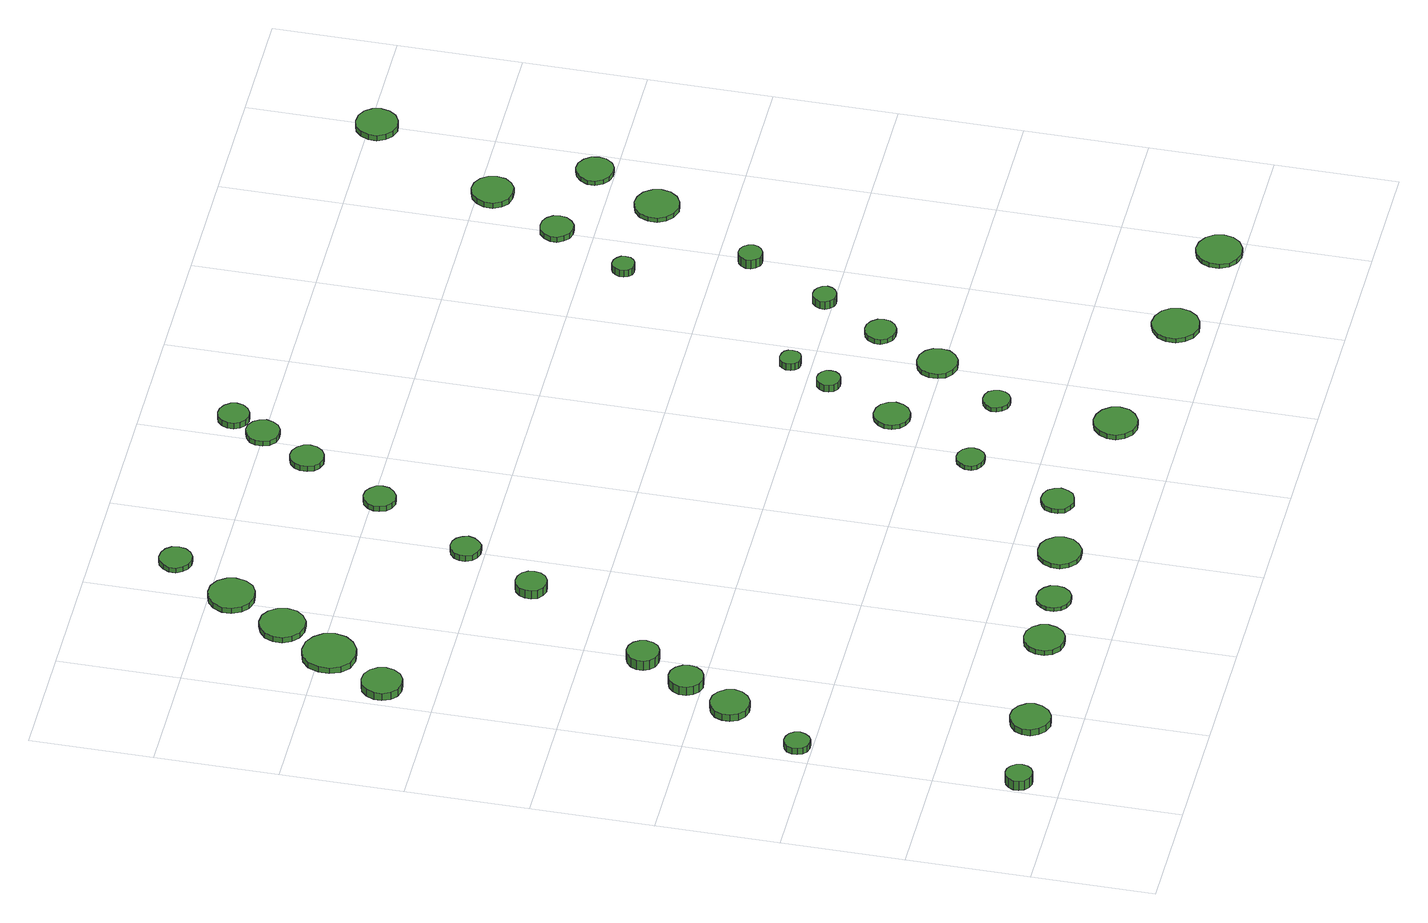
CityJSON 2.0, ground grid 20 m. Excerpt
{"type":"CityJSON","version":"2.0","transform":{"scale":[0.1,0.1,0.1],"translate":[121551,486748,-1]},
"CityObjects":{
"tree1":{"type":"SolitaryVegetationObject","attributes":{"function":"something"},"geometry":[{"type":"MultiSurface","lod":"1","boundaries":[[[0,1,2,3,4,5,6,7,8,9,10,11,12,13,14]],[[15,16,17,18,19,20,21,22,23,24,25,26,27,28,29]],[[0,29,28,1]],[[1,28,27,2]],[[2,27,26,3]],[[3,26,25,4]],[[4,25,24,5]],[[5,24,23,6]],[[6,23,22,7]],[[7,22,21,8]],[[8,21,20,9]],[[9,20,19,10]],[[10,19,18,11]],[[11,18,17,12]],[[12,17,16,13]],[[13,16,15,14]],[[14,15,29,0]]]}]},
"tree2":{"type":"SolitaryVegetationObject","attributes":{"function":"something"},"geometry":[{"type":"MultiSurface","lod":"1","boundaries":[[[30,31,32,33,34,35,36,37,38,39,40,41,42,43,44]],[[45,46,47,48,49,50,51,52,53,54,55,56,57,58,59]],[[30,59,58,31]],[[31,58,57,32]],[[32,57,56,33]],[[33,56,55,34]],[[34,55,54,35]],[[35,54,53,36]],[[36,53,52,37]],[[37,52,51,38]],[[38,51,50,39]],[[39,50,49,40]],[[40,49,48,41]],[[41,48,47,42]],[[42,47,46,43]],[[43,46,45,44]],[[44,45,59,30]]]}]},
"tree3":{"type":"SolitaryVegetationObject","attributes":{"function":"something"},"geometry":[{"type":"MultiSurface","lod":"1","boundaries":[[[60,61,62,63,64,65,66,67,68,69,70,71,72,73,74]],[[75,76,77,78,79,80,81,82,83,84,85,86,87,88,89]],[[60,89,88,61]],[[61,88,87,62]],[[62,87,86,63]],[[63,86,85,64]],[[64,85,84,65]],[[65,84,83,66]],[[66,83,82,67]],[[67,82,81,68]],[[68,81,80,69]],[[69,80,79,70]],[[70,79,78,71]],[[71,78,77,72]],[[72,77,76,73]],[[73,76,75,74]],[[74,75,89,60]]]}]},
"tree4":{"type":"SolitaryVegetationObject","attributes":{"function":"something"},"geometry":[{"type":"MultiSurface","lod":"1","boundaries":[[[90,91,92,93,94,95,96,97,98,99,100,101,102,103,104]],[[105,106,107,108,109,110,111,112,113,114,115,116,117,118,119]],[[90,119,118,91]],[[91,118,117,92]],[[92,117,116,93]],[[93,116,115,94]],[[94,115,114,95]],[[95,114,113,96]],[[96,113,112,97]],[[97,112,111,98]],[[98,111,110,99]],[[99,110,109,100]],[[100,109,108,101]],[[101,108,107,102]],[[102,107,106,103]],[[103,106,105,104]],[[104,105,119,90]]]}]},
"tree5":{"type":"SolitaryVegetationObject","attributes":{"function":"something"},"geometry":[{"type":"MultiSurface","lod":"1","boundaries":[[[120,121,122,123,124,125,126,127,128,129,130,131,132,133,134]],[[135,136,137,138,139,140,141,142,143,144,145,146,147,148,149]],[[120,149,148,121]],[[121,148,147,122]],[[122,147,146,123]],[[123,146,145,124]],[[124,145,144,125]],[[125,144,143,126]],[[126,143,142,127]],[[127,142,141,128]],[[128,141,140,129]],[[129,140,139,130]],[[130,139,138,131]],[[131,138,137,132]],[[132,137,136,133]],[[133,136,135,134]],[[134,135,149,120]]]}]},
"tree6":{"type":"SolitaryVegetationObject","attributes":{"function":"something"},"geometry":[{"type":"MultiSurface","lod":"1","boundaries":[[[150,151,152,153,154,155,156,157,158,159,160,161,162,163,164]],[[165,166,167,168,169,170,171,172,173,174,175,176,177,178,179]],[[150,179,178,151]],[[151,178,177,152]],[[152,177,176,153]],[[153,176,175,154]],[[154,175,174,155]],[[155,174,173,156]],[[156,173,172,157]],[[157,172,171,158]],[[158,171,170,159]],[[159,170,169,160]],[[160,169,168,161]],[[161,168,167,162]],[[162,167,166,163]],[[163,166,165,164]],[[164,165,179,150]]]}]},
"tree7":{"type":"SolitaryVegetationObject","attributes":{"function":"something"},"geometry":[{"type":"MultiSurface","lod":"1","boundaries":[[[180,181,182,183,184,185,186,187,188,189,190,191,192,193,194]],[[195,196,197,198,199,200,201,202,203,204,205,206,207,208,209]],[[180,209,208,181]],[[181,208,207,182]],[[182,207,206,183]],[[183,206,205,184]],[[184,205,204,185]],[[185,204,203,186]],[[186,203,202,187]],[[187,202,201,188]],[[188,201,200,189]],[[189,200,199,190]],[[190,199,198,191]],[[191,198,197,192]],[[192,197,196,193]],[[193,196,195,194]],[[194,195,209,180]]]}]},
"tree8":{"type":"SolitaryVegetationObject","attributes":{"function":"something"},"geometry":[{"type":"MultiSurface","lod":"1","boundaries":[[[210,211,212,213,214,215,216,217,218,219,220,221,222,223,224]],[[225,226,227,228,229,230,231,232,233,234,235,236,237,238,239]],[[210,239,238,211]],[[211,238,237,212]],[[212,237,236,213]],[[213,236,235,214]],[[214,235,234,215]],[[215,234,233,216]],[[216,233,232,217]],[[217,232,231,218]],[[218,231,230,219]],[[219,230,229,220]],[[220,229,228,221]],[[221,228,227,222]],[[222,227,226,223]],[[223,226,225,224]],[[224,225,239,210]]]}]},
"tree9":{"type":"SolitaryVegetationObject","attributes":{"function":"something"},"geometry":[{"type":"MultiSurface","lod":"1","boundaries":[[[240,241,242,243,244,245,246,247,248,249,250,251,252,253,254]],[[255,256,257,258,259,260,261,262,263,264,265,266,267,268,269]],[[240,269,268,241]],[[241,268,267,242]],[[242,267,266,243]],[[243,266,265,244]],[[244,265,264,245]],[[245,264,263,246]],[[246,263,262,247]],[[247,262,261,248]],[[248,261,260,249]],[[249,260,259,250]],[[250,259,258,251]],[[251,258,257,252]],[[252,257,256,253]],[[253,256,255,254]],[[254,255,269,240]]]}]},
"tree10":{"type":"SolitaryVegetationObject","attributes":{"function":"something"},"geometry":[{"type":"MultiSurface","lod":"1","boundaries":[[[270,271,272,273,274,275,276,277,278,279,280,281,282,283,284]],[[285,286,287,288,289,290,291,292,293,294,295,296,297,298,299]],[[270,299,298,271]],[[271,298,297,272]],[[272,297,296,273]],[[273,296,295,274]],[[274,295,294,275]],[[275,294,293,276]],[[276,293,292,277]],[[277,292,291,278]],[[278,291,290,279]],[[279,290,289,280]],[[280,289,288,281]],[[281,288,287,282]],[[282,287,286,283]],[[283,286,285,284]],[[284,285,299,270]]]}]},
"tree11":{"type":"SolitaryVegetationObject","attributes":{"function":"something"},"geometry":[{"type":"MultiSurface","lod":"1","boundaries":[[[300,301,302,303,304,305,306,307,308,309,310,311,312,313,314]],[[315,316,317,318,319,320,321,322,323,324,325,326,327,328,329]],[[300,329,328,301]],[[301,328,327,302]],[[302,327,326,303]],[[303,326,325,304]],[[304,325,324,305]],[[305,324,323,306]],[[306,323,322,307]],[[307,322,321,308]],[[308,321,320,309]],[[309,320,319,310]],[[310,319,318,311]],[[311,318,317,312]],[[312,317,316,313]],[[313,316,315,314]],[[314,315,329,300]]]}]},
"tree12":{"type":"SolitaryVegetationObject","attributes":{"function":"something"},"geometry":[{"type":"MultiSurface","lod":"1","boundaries":[[[330,331,332,333,334,335,336,337,338,339,340,341,342,343,344]],[[345,346,347,348,349,350,351,352,353,354,355,356,357,358,359]],[[330,359,358,331]],[[331,358,357,332]],[[332,357,356,333]],[[333,356,355,334]],[[334,355,354,335]],[[335,354,353,336]],[[336,353,352,337]],[[337,352,351,338]],[[338,351,350,339]],[[339,350,349,340]],[[340,349,348,341]],[[341,348,347,342]],[[342,347,346,343]],[[343,346,345,344]],[[344,345,359,330]]]}]},
"tree13":{"type":"SolitaryVegetationObject","attributes":{"function":"something"},"geometry":[{"type":"MultiSurface","lod":"1","boundaries":[[[360,361,362,363,364,365,366,367,368,369,370,371,372,373,374]],[[375,376,377,378,379,380,381,382,383,384,385,386,387,388,389]],[[360,389,388,361]],[[361,388,387,362]],[[362,387,386,363]],[[363,386,385,364]],[[364,385,384,365]],[[365,384,383,366]],[[366,383,382,367]],[[367,382,381,368]],[[368,381,380,369]],[[369,380,379,370]],[[370,379,378,371]],[[371,378,377,372]],[[372,377,376,373]],[[373,376,375,374]],[[374,375,389,360]]]}]},
"tree14":{"type":"SolitaryVegetationObject","attributes":{"function":"something"},"geometry":[{"type":"MultiSurface","lod":"1","boundaries":[[[390,391,392,393,394,395,396,397,398,399,400,401,402,403,404]],[[405,406,407,408,409,410,411,412,413,414,415,416,417,418,419]],[[390,419,418,391]],[[391,418,417,392]],[[392,417,416,393]],[[393,416,415,394]],[[394,415,414,395]],[[395,414,413,396]],[[396,413,412,397]],[[397,412,411,398]],[[398,411,410,399]],[[399,410,409,400]],[[400,409,408,401]],[[401,408,407,402]],[[402,407,406,403]],[[403,406,405,404]],[[404,405,419,390]]]}]},
"tree15":{"type":"SolitaryVegetationObject","attributes":{"function":"something"},"geometry":[{"type":"MultiSurface","lod":"1","boundaries":[[[420,421,422,423,424,425,426,427,428,429,430,431,432,433,434]],[[435,436,437,438,439,440,441,442,443,444,445,446,447,448,449]],[[420,449,448,421]],[[421,448,447,422]],[[422,447,446,423]],[[423,446,445,424]],[[424,445,444,425]],[[425,444,443,426]],[[426,443,442,427]],[[427,442,441,428]],[[428,441,440,429]],[[429,440,439,430]],[[430,439,438,431]],[[431,438,437,432]],[[432,437,436,433]],[[433,436,435,434]],[[434,435,449,420]]]}]},
"tree16":{"type":"SolitaryVegetationObject","attributes":{"function":"something"},"geometry":[{"type":"MultiSurface","lod":"1","boundaries":[[[450,451,452,453,454,455,456,457,458,459,460,461,462,463,464]],[[465,466,467,468,469,470,471,472,473,474,475,476,477,478,479]],[[450,479,478,451]],[[451,478,477,452]],[[452,477,476,453]],[[453,476,475,454]],[[454,475,474,455]],[[455,474,473,456]],[[456,473,472,457]],[[457,472,471,458]],[[458,471,470,459]],[[459,470,469,460]],[[460,469,468,461]],[[461,468,467,462]],[[462,467,466,463]],[[463,466,465,464]],[[464,465,479,450]]]}]},
"tree17":{"type":"SolitaryVegetationObject","attributes":{"function":"something"},"geometry":[{"type":"MultiSurface","lod":"1","boundaries":[[[480,481,482,483,484,485,486,487,488,489,490,491,492,493,494]],[[495,496,497,498,499,500,501,502,503,504,505,506,507,508,509]],[[480,509,508,481]],[[481,508,507,482]],[[482,507,506,483]],[[483,506,505,484]],[[484,505,504,485]],[[485,504,503,486]],[[486,503,502,487]],[[487,502,501,488]],[[488,501,500,489]],[[489,500,499,490]],[[490,499,498,491]],[[491,498,497,492]],[[492,497,496,493]],[[493,496,495,494]],[[494,495,509,480]]]}]},
"tree18":{"type":"SolitaryVegetationObject","attributes":{"function":"something"},"geometry":[{"type":"MultiSurface","lod":"1","boundaries":[[[510,511,512,513,514,515,516,517,518,519,520,521,522,523,524]],[[525,526,527,528,529,530,531,532,533,534,535,536,537,538,539]],[[510,539,538,511]],[[511,538,537,512]],[[512,537,536,513]],[[513,536,535,514]],[[514,535,534,515]],[[515,534,533,516]],[[516,533,532,517]],[[517,532,531,518]],[[518,531,530,519]],[[519,530,529,520]],[[520,529,528,521]],[[521,528,527,522]],[[522,527,526,523]],[[523,526,525,524]],[[524,525,539,510]]]}]},
"tree19":{"type":"SolitaryVegetationObject","attributes":{"function":"something"},"geometry":[{"type":"MultiSurface","lod":"1","boundaries":[[[540,541,542,543,544,545,546,547,548,549,550,551,552,553,554]],[[555,556,557,558,559,560,561,562,563,564,565,566,567,568,569]],[[540,569,568,541]],[[541,568,567,542]],[[542,567,566,543]],[[543,566,565,544]],[[544,565,564,545]],[[545,564,563,546]],[[546,563,562,547]],[[547,562,561,548]],[[548,561,560,549]],[[549,560,559,550]],[[550,559,558,551]],[[551,558,557,552]],[[552,557,556,553]],[[553,556,555,554]],[[554,555,569,540]]]}]},
"tree20":{"type":"SolitaryVegetationObject","attributes":{"function":"something"},"geometry":[{"type":"MultiSurface","lod":"1","boundaries":[[[570,571,572,573,574,575,576,577,578,579,580,581,582,583,584]],[[585,586,587,588,589,590,591,592,593,594,595,596,597,598,599]],[[570,599,598,571]],[[571,598,597,572]],[[572,597,596,573]],[[573,596,595,574]],[[574,595,594,575]],[[575,594,593,576]],[[576,593,592,577]],[[577,592,591,578]],[[578,591,590,579]],[[579,590,589,580]],[[580,589,588,581]],[[581,588,587,582]],[[582,587,586,583]],[[583,586,585,584]],[[584,585,599,570]]]}]},
"tree21":{"type":"SolitaryVegetationObject","attributes":{"function":"something"},"geometry":[{"type":"MultiSurface","lod":"1","boundaries":[[[600,601,602,603,604,605,606,607,608,609,610,611,612,613,614]],[[615,616,617,618,619,620,621,622,623,624,625,626,627,628,629]],[[600,629,628,601]],[[601,628,627,602]],[[602,627,626,603]],[[603,626,625,604]],[[604,625,624,605]],[[605,624,623,606]],[[606,623,622,607]],[[607,622,621,608]],[[608,621,620,609]],[[609,620,619,610]],[[610,619,618,611]],[[611,618,617,612]],[[612,617,616,613]],[[613,616,615,614]],[[614,615,629,600]]]}]},
"tree22":{"type":"SolitaryVegetationObject","attributes":{"function":"something"},"geometry":[{"type":"MultiSurface","lod":"1","boundaries":[[[630,631,632,633,634,635,636,637,638,639,640,641,642,643,644]],[[645,646,647,648,649,650,651,652,653,654,655,656,657,658,659]],[[630,659,658,631]],[[631,658,657,632]],[[632,657,656,633]],[[633,656,655,634]],[[634,655,654,635]],[[635,654,653,636]],[[636,653,652,637]],[[637,652,651,638]],[[638,651,650,639]],[[639,650,649,640]],[[640,649,648,641]],[[641,648,647,642]],[[642,647,646,643]],[[643,646,645,644]],[[644,645,659,630]]]}]},
"tree23":{"type":"SolitaryVegetationObject","attributes":{"function":"something"},"geometry":[{"type":"MultiSurface","lod":"1","boundaries":[[[660,661,662,663,664,665,666,667,668,669,670,671,672,673,674]],[[675,676,677,678,679,680,681,682,683,684,685,686,687,688,689]],[[660,689,688,661]],[[661,688,687,662]],[[662,687,686,663]],[[663,686,685,664]],[[664,685,684,665]],[[665,684,683,666]],[[666,683,682,667]],[[667,682,681,668]],[[668,681,680,669]],[[669,680,679,670]],[[670,679,678,671]],[[671,678,677,672]],[[672,677,676,673]],[[673,676,675,674]],[[674,675,689,660]]]}]},
"tree24":{"type":"SolitaryVegetationObject","attributes":{"function":"something"},"geometry":[{"type":"MultiSurface","lod":"1","boundaries":[[[690,691,692,693,694,695,696,697,698,699,700,701,702,703,704]],[[705,706,707,708,709,710,711,712,713,714,715,716,717,718,719]],[[690,719,718,691]],[[691,718,717,692]],[[692,717,716,693]],[[693,716,715,694]],[[694,715,714,695]],[[695,714,713,696]],[[696,713,712,697]],[[697,712,711,698]],[[698,711,710,699]],[[699,710,709,700]],[[700,709,708,701]],[[701,708,707,702]],[[702,707,706,703]],[[703,706,705,704]],[[704,705,719,690]]]}]},
"tree25":{"type":"SolitaryVegetationObject","attributes":{"function":"something"},"geometry":[{"type":"MultiSurface","lod":"1","boundaries":[[[720,721,722,723,724,725,726,727,728,729,730,731,732,733,734]],[[735,736,737,738,739,740,741,742,743,744,745,746,747,748,749]],[[720,749,748,721]],[[721,748,747,722]],[[722,747,746,723]],[[723,746,745,724]],[[724,745,744,725]],[[725,744,743,726]],[[726,743,742,727]],[[727,742,741,728]],[[728,741,740,729]],[[729,740,739,730]],[[730,739,738,731]],[[731,738,737,732]],[[732,737,736,733]],[[733,736,735,734]],[[734,735,749,720]]]}]},
"tree26":{"type":"SolitaryVegetationObject","attributes":{"function":"something"},"geometry":[{"type":"MultiSurface","lod":"1","boundaries":[[[750,751,752,753,754,755,756,757,758,759,760,761,762,763,764]],[[765,766,767,768,769,770,771,772,773,774,775,776,777,778,779]],[[750,779,778,751]],[[751,778,777,752]],[[752,777,776,753]],[[753,776,775,754]],[[754,775,774,755]],[[755,774,773,756]],[[756,773,772,757]],[[757,772,771,758]],[[758,771,770,759]],[[759,770,769,760]],[[760,769,768,761]],[[761,768,767,762]],[[762,767,766,763]],[[763,766,765,764]],[[764,765,779,750]]]}]},
"tree27":{"type":"SolitaryVegetationObject","attributes":{"function":"something"},"geometry":[{"type":"MultiSurface","lod":"1","boundaries":[[[780,781,782,783,784,785,786,787,788,789,790,791,792,793,794]],[[795,796,797,798,799,800,801,802,803,804,805,806,807,808,809]],[[780,809,808,781]],[[781,808,807,782]],[[782,807,806,783]],[[783,806,805,784]],[[784,805,804,785]],[[785,804,803,786]],[[786,803,802,787]],[[787,802,801,788]],[[788,801,800,789]],[[789,800,799,790]],[[790,799,798,791]],[[791,798,797,792]],[[792,797,796,793]],[[793,796,795,794]],[[794,795,809,780]]]}]},
"tree28":{"type":"SolitaryVegetationObject","attributes":{"function":"something"},"geometry":[{"type":"MultiSurface","lod":"1","boundaries":[[[810,811,812,813,814,815,816,817,818,819,820,821,822,823,824]],[[825,826,827,828,829,830,831,832,833,834,835,836,837,838,839]],[[810,839,838,811]],[[811,838,837,812]],[[812,837,836,813]],[[813,836,835,814]],[[814,835,834,815]],[[815,834,833,816]],[[816,833,832,817]],[[817,832,831,818]],[[818,831,830,819]],[[819,830,829,820]],[[820,829,828,821]],[[821,828,827,822]],[[822,827,826,823]],[[823,826,825,824]],[[824,825,839,810]]]}]},
"tree29":{"type":"SolitaryVegetationObject","attributes":{"function":"something"},"geometry":[{"type":"MultiSurface","lod":"1","boundaries":[[[840,841,842,843,844,845,846,847,848,849,850,851,852,853,854]],[[855,856,857,858,859,860,861,862,863,864,865,866,867,868,869]],[[840,869,868,841]],[[841,868,867,842]],[[842,867,866,843]],[[843,866,865,844]],[[844,865,864,845]],[[845,864,863,846]],[[846,863,862,847]],[[847,862,861,848]],[[848,861,860,849]],[[849,860,859,850]],[[850,859,858,851]],[[851,858,857,852]],[[852,857,856,853]],[[853,856,855,854]],[[854,855,869,840]]]}]},
"tree30":{"type":"SolitaryVegetationObject","attributes":{"function":"something"},"geometry":[{"type":"MultiSurface","lod":"1","boundaries":[[[870,871,872,873,874,875,876,877,878,879,880,881,882,883,884]],[[885,886,887,888,889,890,891,892,893,894,895,896,897,898,899]],[[870,899,898,871]],[[871,898,897,872]],[[872,897,896,873]],[[873,896,895,874]],[[874,895,894,875]],[[875,894,893,876]],[[876,893,892,877]],[[877,892,891,878]],[[878,891,890,879]],[[879,890,889,880]],[[880,889,888,881]],[[881,888,887,882]],[[882,887,886,883]],[[883,886,885,884]],[[884,885,899,870]]]}]},
"tree31":{"type":"SolitaryVegetationObject","attributes":{"function":"something"},"geometry":[{"type":"MultiSurface","lod":"1","boundaries":[[[900,901,902,903,904,905,906,907,908,909,910,911,912,913,914]],[[915,916,917,918,919,920,921,922,923,924,925,926,927,928,929]],[[900,929,928,901]],[[901,928,927,902]],[[902,927,926,903]],[[903,926,925,904]],[[904,925,924,905]],[[905,924,923,906]],[[906,923,922,907]],[[907,922,921,908]],[[908,921,920,909]],[[909,920,919,910]],[[910,919,918,911]],[[911,918,917,912]],[[912,917,916,913]],[[913,916,915,914]],[[914,915,929,900]]]}]},
"tree32":{"type":"SolitaryVegetationObject","attributes":{"function":"something"},"geometry":[{"type":"MultiSurface","lod":"1","boundaries":[[[930,931,932,933,934,935,936,937,938,939,940,941,942,943,944]],[[945,946,947,948,949,950,951,952,953,954,955,956,957,958,959]],[[930,959,958,931]],[[931,958,957,932]],[[932,957,956,933]],[[933,956,955,934]],[[934,955,954,935]],[[935,954,953,936]],[[936,953,952,937]],[[937,952,951,938]],[[938,951,950,939]],[[939,950,949,940]],[[940,949,948,941]],[[941,948,947,942]],[[942,947,946,943]],[[943,946,945,944]],[[944,945,959,930]]]}]},
"tree33":{"type":"SolitaryVegetationObject","attributes":{"function":"something"},"geometry":[{"type":"MultiSurface","lod":"1","boundaries":[[[960,961,962,963,964,965,966,967,968,969,970,971,972,973,974]],[[975,976,977,978,979,980,981,982,983,984,985,986,987,988,989]],[[960,989,988,961]],[[961,988,987,962]],[[962,987,986,963]],[[963,986,985,964]],[[964,985,984,965]],[[965,984,983,966]],[[966,983,982,967]],[[967,982,981,968]],[[968,981,980,969]],[[969,980,979,970]],[[970,979,978,971]],[[971,978,977,972]],[[972,977,976,973]],[[973,976,975,974]],[[974,975,989,960]]]}]},
"tree34":{"type":"SolitaryVegetationObject","attributes":{"function":"something"},"geometry":[{"type":"MultiSurface","lod":"1","boundaries":[[[990,991,992,993,994,995,996,997,998,999,1000,1001,1002,1003,1004]],[[1005,1006,1007,1008,1009,1010,1011,1012,1013,1014,1015,1016,1017,1018,1019]],[[990,1019,1018,991]],[[991,1018,1017,992]],[[992,1017,1016,993]],[[993,1016,1015,994]],[[994,1015,1014,995]],[[995,1014,1013,996]],[[996,1013,1012,997]],[[997,1012,1011,998]],[[998,1011,1010,999]],[[999,1010,1009,1000]],[[1000,1009,1008,1001]],[[1001,1008,1007,1002]],[[1002,1007,1006,1003]],[[1003,1006,1005,1004]],[[1004,1005,1019,990]]]}]},
"tree35":{"type":"SolitaryVegetationObject","attributes":{"function":"something"},"geometry":[{"type":"MultiSurface","lod":"1","boundaries":[[[1020,1021,1022,1023,1024,1025,1026,1027,1028,1029,1030,1031,1032,1033,1034]],[[1035,1036,1037,1038,1039,1040,1041,1042,1043,1044,1045,1046,1047,1048,1049]],[[1020,1049,1048,1021]],[[1021,1048,1047,1022]],[[1022,1047,1046,1023]],[[1023,1046,1045,1024]],[[1024,1045,1044,1025]],[[1025,1044,1043,1026]],[[1026,1043,1042,1027]],[[1027,1042,1041,1028]],[[1028,1041,1040,1029]],[[1029,1040,1039,1030]],[[1030,1039,1038,1031]],[[1031,1038,1037,1032]],[[1032,1037,1036,1033]],[[1033,1036,1035,1034]],[[1034,1035,1049,1020]]]}]},
"tree36":{"type":"SolitaryVegetationObject","attributes":{"function":"something"},"geometry":[{"type":"MultiSurface","lod":"1","boundaries":[[[1050,1051,1052,1053,1054,1055,1056,1057,1058,1059,1060,1061,1062,1063,1064]],[[1065,1066,1067,1068,1069,1070,1071,1072,1073,1074,1075,1076,1077,1078,1079]],[[1050,1079,1078,1051]],[[1051,1078,1077,1052]],[[1052,1077,1076,1053]],[[1053,1076,1075,1054]],[[1054,1075,1074,1055]],[[1055,1074,1073,1056]],[[1056,1073,1072,1057]],[[1057,1072,1071,1058]],[[1058,1071,1070,1059]],[[1059,1070,1069,1060]],[[1060,1069,1068,1061]],[[1061,1068,1067,1062]],[[1062,1067,1066,1063]],[[1063,1066,1065,1064]],[[1064,1065,1079,1050]]]}]},
"tree37":{"type":"SolitaryVegetationObject","attributes":{"function":"something"},"geometry":[{"type":"MultiSurface","lod":"1","boundaries":[[[1080,1081,1082,1083,1084,1085,1086,1087,1088,1089,1090,1091,1092,1093,1094]],[[1095,1096,1097,1098,1099,1100,1101,1102,1103,1104,1105,1106,1107,1108,1109]],[[1080,1109,1108,1081]],[[1081,1108,1107,1082]],[[1082,1107,1106,1083]],[[1083,1106,1105,1084]],[[1084,1105,1104,1085]],[[1085,1104,1103,1086]],[[1086,1103,1102,1087]],[[1087,1102,1101,1088]],[[1088,1101,1100,1089]],[[1089,1100,1099,1090]],[[1090,1099,1098,1091]],[[1091,1098,1097,1092]],[[1092,1097,1096,1093]],[[1093,1096,1095,1094]],[[1094,1095,1109,1080]]]}]},
"tree38":{"type":"SolitaryVegetationObject","attributes":{"function":"something"},"geometry":[{"type":"MultiSurface","lod":"1","boundaries":[[[1110,1111,1112,1113,1114,1115,1116,1117,1118,1119,1120,1121,1122,1123,1124]],[[1125,1126,1127,1128,1129,1130,1131,1132,1133,1134,1135,1136,1137,1138,1139]],[[1110,1139,1138,1111]],[[1111,1138,1137,1112]],[[1112,1137,1136,1113]],[[1113,1136,1135,1114]],[[1114,1135,1134,1115]],[[1115,1134,1133,1116]],[[1116,1133,1132,1117]],[[1117,1132,1131,1118]],[[1118,1131,1130,1119]],[[1119,1130,1129,1120]],[[1120,1129,1128,1121]],[[1121,1128,1127,1122]],[[1122,1127,1126,1123]],[[1123,1126,1125,1124]],[[1124,1125,1139,1110]]]}]},
"tree39":{"type":"SolitaryVegetationObject","attributes":{"function":"something"}},
"tree40":{"type":"SolitaryVegetationObject","attributes":{"function":"something"},"geometry":[{"type":"MultiSurface","lod":"1","boundaries":[[[1140,1141,1142,1143,1144,1145,1146,1147,1148,1149,1150,1151,1152,1153,1154]],[[1155,1156,1157,1158,1159,1160,1161,1162,1163,1164,1165,1166,1167,1168,1169]],[[1140,1169,1168,1141]],[[1141,1168,1167,1142]],[[1142,1167,1166,1143]],[[1143,1166,1165,1144]],[[1144,1165,1164,1145]],[[1145,1164,1163,1146]],[[1146,1163,1162,1147]],[[1147,1162,1161,1148]],[[1148,1161,1160,1149]],[[1149,1160,1159,1150]],[[1150,1159,1158,1151]],[[1151,1158,1157,1152]],[[1152,1157,1156,1153]],[[1153,1156,1155,1154]],[[1154,1155,1169,1140]]]}]}
},
"vertices":[
[48,67,25],[46,76,25],[41,83,25],[33,88,25],[24,89,25],[16,86,25],[9,80,25],[5,72,25],[5,63,25],[9,55,25],[16,49,25],[24,46,25],[33,47,25],[41,51,25],[46,58,25],[46,58,7],[41,51,7],[33,47,7],[24,46,7],[16,49,7],[9,55,7],[5,63,7],[5,72,7],[9,80,7],[16,86,7],[24,89,7],[33,88,7],[41,83,7],[46,76,7],[48,67,7],
[60,424,19],[58,433,19],[53,440,19],[46,444,19],[37,445,19],[29,443,19],[22,437,19],[19,429,19],[19,420,19],[22,412,19],[29,406,19],[37,404,19],[46,404,19],[53,409,19],[58,416,19],[58,416,7],[53,409,7],[46,404,7],[37,404,7],[29,406,7],[22,412,7],[19,420,7],[19,429,7],[22,437,7],[29,443,7],[37,445,7],[46,444,7],[53,440,7],[58,433,7],[60,424,7],
[206,81,19],[203,94,19],[195,105,19],[183,112,19],[170,113,19],[157,109,19],[147,100,19],[141,88,19],[141,74,19],[147,62,19],[157,53,19],[170,48,19],[183,50,19],[195,57,19],[203,68,19],[203,68,7],[195,57,7],[183,50,7],[170,48,7],[157,53,7],[147,62,7],[141,74,7],[141,88,7],[147,100,7],[157,109,7],[170,113,7],[183,112,7],[195,105,7],[203,94,7],[206,81,7],
[140,546,20],[137,559,20],[129,570,20],[118,577,20],[105,578,20],[92,574,20],[82,565,20],[77,553,20],[77,540,20],[82,528,20],[92,519,20],[105,515,20],[118,516,20],[129,523,20],[137,533,20],[137,533,7],[129,523,7],[118,516,7],[105,515,7],[92,519,7],[82,528,7],[77,540,7],[77,553,7],[82,565,7],[92,574,7],[105,578,7],[118,577,7],[129,570,7],[137,559,7],[140,546,7],
[180,626,23],[178,637,23],[171,647,23],[161,653,23],[149,654,23],[138,650,23],[130,643,23],[125,632,23],[125,620,23],[130,610,23],[138,602,23],[149,598,23],[161,600,23],[171,605,23],[178,615,23],[178,615,7],[171,605,7],[161,600,7],[149,598,7],[138,602,7],[130,610,7],[125,620,7],[125,632,7],[130,643,7],[138,650,7],[149,654,7],[161,653,7],[171,647,7],[178,637,7],[180,626,7],
[77,1089,21],[74,1102,21],[66,1113,21],[54,1120,21],[41,1121,21],[28,1117,21],[18,1108,21],[12,1095,21],[12,1082,21],[18,1069,21],[28,1060,21],[41,1056,21],[54,1057,21],[66,1064,21],[74,1075,21],[74,1075,7],[66,1064,7],[54,1057,7],[41,1056,7],[28,1060,7],[18,1069,7],[12,1082,7],[12,1095,7],[18,1108,7],[28,1117,7],[41,1121,7],[54,1120,7],[66,1113,7],[74,1102,7],[77,1089,7],
[405,102,16],[402,115,16],[394,126,16],[382,133,16],[369,134,16],[356,130,16],[345,121,16],[340,109,16],[340,95,16],[345,82,16],[356,73,16],[369,69,16],[382,70,16],[394,77,16],[402,88,16],[402,88,7],[394,77,7],[382,70,7],[369,69,7],[356,73,7],[345,82,7],[340,95,7],[340,109,7],[345,121,7],[356,130,7],[369,134,7],[382,133,7],[394,126,7],[402,115,7],[405,102,7],
[223,705,25],[221,715,25],[215,724,25],[205,730,25],[194,731,25],[184,727,25],[176,720,25],[171,710,25],[171,699,25],[176,689,25],[184,682,25],[194,679,25],[205,680,25],[215,685,25],[221,694,25],[221,694,7],[215,685,7],[205,680,7],[194,679,7],[184,682,7],[176,689,7],[171,699,7],[171,710,7],[176,720,7],[184,727,7],[194,731,7],[205,730,7],[215,724,7],[221,715,7],[223,705,7],
[146,1185,18],[142,1203,18],[131,1217,18],[116,1226,18],[98,1228,18],[80,1223,18],[67,1211,18],[60,1194,18],[60,1176,18],[67,1159,18],[80,1147,18],[98,1142,18],[116,1144,18],[131,1153,18],[142,1167,18],[142,1167,7],[131,1153,7],[116,1144,7],[98,1142,7],[80,1147,7],[67,1159,7],[60,1176,7],[60,1194,7],[67,1211,7],[80,1223,7],[98,1228,7],[116,1226,7],[131,1217,7],[142,1203,7],[146,1185,7],
[504,109,14],[502,120,14],[495,129,14],[485,135,14],[473,136,14],[462,133,14],[454,125,14],[449,115,14],[449,103,14],[454,92,14],[462,85,14],[473,81,14],[485,82,14],[495,88,14],[502,98,14],[502,98,7],[495,88,7],[485,82,7],[473,81,7],[462,85,7],[454,92,7],[449,103,7],[449,115,7],[454,125,7],[462,133,7],[473,136,7],[485,135,7],[495,129,7],[502,120,7],[504,109,7],
[192,1271,17],[189,1286,17],[180,1299,17],[167,1307,17],[151,1308,17],[137,1303,17],[125,1293,17],[119,1279,17],[119,1264,17],[125,1250,17],[137,1240,17],[151,1235,17],[167,1236,17],[180,1244,17],[189,1256,17],[189,1256,7],[180,1244,7],[167,1236,7],[151,1235,7],[137,1240,7],[125,1250,7],[119,1264,7],[119,1279,7],[125,1293,7],[137,1303,7],[151,1308,7],[167,1307,7],[180,1299,7],[189,1286,7],[192,1271,7],
[356,912,23],[354,922,23],[348,931,23],[339,936,23],[329,937,23],[319,934,23],[311,927,23],[307,917,23],[307,907,23],[311,897,23],[319,890,23],[329,887,23],[339,888,23],[348,893,23],[354,902,23],[354,902,7],[348,893,7],[339,888,7],[329,887,7],[319,890,7],[311,897,7],[307,907,7],[307,917,7],[311,927,7],[319,934,7],[329,937,7],[339,936,7],[348,931,7],[354,922,7],[356,912,7],
[248,1365,17],[245,1380,17],[236,1393,17],[222,1401,17],[206,1402,17],[191,1397,17],[180,1387,17],[173,1372,17],[173,1357,17],[180,1342,17],[191,1332,17],[206,1327,17],[222,1329,17],[236,1336,17],[245,1349,17],[245,1349,7],[236,1336,7],[222,1329,7],[206,1327,7],[191,1332,7],[180,1342,7],[173,1357,7],[173,1372,7],[180,1387,7],[191,1397,7],[206,1402,7],[222,1401,7],[236,1393,7],[245,1380,7],[248,1365,7],
[623,124,15],[620,138,15],[611,150,15],[599,157,15],[584,158,15],[571,154,15],[560,144,15],[554,131,15],[554,116,15],[560,103,15],[571,93,15],[584,89,15],[599,90,15],[611,98,15],[620,109,15],[620,109,7],[611,98,7],[599,90,7],[584,89,7],[571,93,7],[560,103,7],[554,116,7],[554,131,7],[560,144,7],[571,154,7],[584,158,7],[599,157,7],[611,150,7],[620,138,7],[623,124,7],
[425,1032,18],[422,1042,18],[416,1050,18],[408,1055,18],[398,1056,18],[388,1053,18],[380,1046,18],[376,1037,18],[376,1027,18],[380,1017,18],[388,1011,18],[398,1007,18],[408,1008,18],[416,1014,18],[422,1022,18],[422,1022,7],[416,1014,7],[408,1008,7],[398,1007,7],[388,1011,7],[380,1017,7],[376,1027,7],[376,1037,7],[380,1046,7],[388,1053,7],[398,1056,7],[408,1055,7],[416,1050,7],[422,1042,7],[425,1032,7],
[306,1469,16],[304,1480,16],[297,1489,16],[287,1494,16],[276,1495,16],[266,1492,16],[258,1484,16],[253,1474,16],[253,1463,16],[258,1453,16],[266,1446,16],[276,1442,16],[287,1443,16],[297,1449,16],[304,1458,16],[304,1458,7],[297,1449,7],[287,1443,7],[276,1442,7],[266,1446,7],[258,1453,7],[253,1463,7],[253,1474,7],[258,1484,7],[266,1492,7],[276,1495,7],[287,1494,7],[297,1489,7],[304,1480,7],[306,1469,7],
[740,154,15],[737,165,15],[731,174,15],[721,179,15],[710,180,15],[700,177,15],[691,170,15],[687,159,15],[687,148,15],[691,138,15],[700,131,15],[710,127,15],[721,129,15],[731,134,15],[737,143,15],[737,143,7],[731,134,7],[721,129,7],[710,127,7],[700,131,7],[691,138,7],[687,148,7],[687,159,7],[691,170,7],[700,177,7],[710,180,7],[721,179,7],[731,174,7],[737,165,7],[740,154,7],
[519,1189,17],[517,1200,17],[510,1208,17],[501,1214,17],[490,1215,17],[480,1212,17],[472,1204,17],[468,1194,17],[468,1184,17],[472,1174,17],[480,1167,17],[490,1163,17],[501,1164,17],[510,1170,17],[517,1179,17],[517,1179,7],[510,1170,7],[501,1164,7],[490,1163,7],[480,1167,7],[472,1174,7],[468,1184,7],[468,1194,7],[472,1204,7],[480,1212,7],[490,1215,7],[501,1214,7],[510,1208,7],[517,1200,7],[519,1189,7],
[808,308,15],[806,317,15],[801,325,15],[792,330,15],[783,331,15],[774,328,15],[767,321,15],[763,313,15],[763,303,15],[767,295,15],[774,289,15],[783,286,15],[792,287,15],[801,291,15],[806,299,15],[806,299,7],[801,291,7],[792,287,7],[783,286,7],[774,289,7],[767,295,7],[763,303,7],[763,313,7],[767,321,7],[774,328,7],[783,331,7],[792,330,7],[801,325,7],[806,317,7],[808,308,7],
[954,106,16],[951,120,16],[942,132,16],[929,139,16],[915,141,16],[901,136,16],[890,126,16],[884,113,16],[884,98,16],[890,85,16],[901,75,16],[915,71,16],[929,72,16],[942,80,16],[951,91,16],[951,91,7],[942,80,7],[929,72,7],[915,71,7],[901,75,7],[890,85,7],[884,98,7],[884,113,7],[890,126,7],[901,136,7],[915,141,7],[929,139,7],[942,132,7],[951,120,7],[954,106,7],
[594,1321,17],[592,1332,17],[585,1341,17],[575,1347,17],[564,1348,17],[553,1344,17],[545,1337,17],[541,1327,17],[541,1315,17],[545,1305,17],[553,1298,17],[564,1294,17],[575,1295,17],[585,1301,17],[592,1310,17],[592,1310,7],[585,1301,7],[575,1295,7],[564,1294,7],[553,1298,7],[545,1305,7],[541,1315,7],[541,1327,7],[545,1337,7],[553,1344,7],[564,1348,7],[575,1347,7],[585,1341,7],[592,1332,7],[594,1321,7],
[893,451,15],[890,463,15],[883,473,15],[872,479,15],[860,480,15],[849,476,15],[840,468,15],[835,457,15],[835,445,15],[840,434,15],[849,426,15],[860,422,15],[872,423,15],[883,429,15],[890,439,15],[890,439,7],[883,429,7],[872,423,7],[860,422,7],[849,426,7],[840,434,7],[835,445,7],[835,457,7],[840,468,7],[849,476,7],[860,480,7],[872,479,7],[883,473,7],[890,463,7],[893,451,7],
[956,299,15],[954,308,15],[949,316,15],[941,320,15],[932,321,15],[923,318,15],[916,312,15],[912,304,15],[912,295,15],[916,286,15],[923,280,15],[932,277,15],[941,278,15],[949,283,15],[954,290,15],[954,290,7],[949,283,7],[941,278,7],[932,277,7],[923,280,7],[916,286,7],[912,295,7],[912,304,7],[916,312,7],[923,318,7],[932,321,7],[941,320,7],[949,316,7],[954,308,7],[956,299,7],
[642,1402,16],[639,1413,16],[633,1422,16],[623,1428,16],[612,1429,16],[601,1425,16],[592,1418,16],[588,1408,16],[588,1396,16],[592,1386,16],[601,1378,16],[612,1375,16],[623,1376,16],[633,1382,16],[639,1391,16],[639,1391,7],[633,1382,7],[623,1376,7],[612,1375,7],[601,1378,7],[592,1386,7],[588,1396,7],[588,1408,7],[592,1418,7],[601,1425,7],[612,1429,7],[623,1428,7],[633,1422,7],[639,1413,7],[642,1402,7],
[671,1455,17],[669,1465,17],[662,1474,17],[653,1479,17],[643,1480,17],[633,1477,17],[625,1470,17],[621,1460,17],[621,1450,17],[625,1440,17],[633,1433,17],[643,1430,17],[653,1431,17],[662,1436,17],[669,1445,17],[669,1445,6],[662,1436,6],[653,1431,6],[643,1430,6],[633,1433,6],[625,1440,6],[621,1450,6],[621,1460,6],[625,1470,6],[633,1477,6],[643,1480,6],[653,1479,6],[662,1474,6],[669,1465,6],[671,1455,6],
[942,565,20],[941,573,20],[936,579,20],[929,583,20],[922,584,20],[914,582,20],[908,576,20],[905,569,20],[905,561,20],[908,554,20],[914,549,20],[922,546,20],[929,547,20],[936,551,20],[941,558,20],[941,558,7],[936,551,7],[929,547,7],[922,546,7],[914,549,7],[908,554,7],[905,561,7],[905,569,7],[908,576,7],[914,582,7],[922,584,7],[929,583,7],[936,579,7],[941,573,7],[942,565,7],
[1036,409,16],[1034,422,16],[1026,433,16],[1014,440,16],[1001,441,16],[988,437,16],[978,428,16],[973,416,16],[973,402,16],[978,390,16],[988,381,16],[1001,377,16],[1014,378,16],[1026,385,16],[1034,396,16],[1034,396,7],[1026,385,7],[1014,378,7],[1001,377,7],[988,381,7],[978,390,7],[973,402,7],[973,416,7],[978,428,7],[988,437,7],[1001,441,7],[1014,440,7],[1026,433,7],[1034,422,7],[1036,409,7],
[977,634,21],[976,641,21],[972,647,21],[965,650,21],[958,651,21],[951,649,21],[946,644,21],[943,638,21],[943,630,21],[946,624,21],[951,619,21],[958,617,21],[965,618,21],[972,621,21],[976,627,21],[976,627,8],[972,621,8],[965,618,8],[958,617,8],[951,619,8],[946,624,8],[943,630,8],[943,638,8],[946,644,8],[951,649,8],[958,651,8],[965,650,8],[972,647,8],[976,641,8],[977,634,8],
[1212,65,16],[1209,81,16],[1200,93,16],[1186,101,16],[1170,103,16],[1155,98,16],[1143,87,16],[1137,73,16],[1137,57,16],[1143,43,16],[1155,32,16],[1170,27,16],[1186,29,16],[1200,37,16],[1209,50,16],[1209,50,8],[1200,37,8],[1186,29,8],[1170,27,8],[1155,32,8],[1143,43,8],[1137,57,8],[1137,73,8],[1143,87,8],[1155,98,8],[1170,103,8],[1186,101,8],[1200,93,8],[1209,81,8],[1212,65,8],
[1087,512,17],[1085,522,17],[1078,531,17],[1069,536,17],[1059,537,17],[1049,534,17],[1041,527,17],[1036,517,17],[1036,507,17],[1041,497,17],[1049,490,17],[1059,487,17],[1069,488,17],[1078,493,17],[1085,502,17],[1085,502,8],[1078,493,8],[1069,488,8],[1059,487,8],[1049,490,8],[1041,497,8],[1036,507,8],[1036,517,8],[1041,527,8],[1049,534,8],[1059,537,8],[1069,536,8],[1078,531,8],[1085,522,8],[1087,512,8],
[1141,614,23],[1139,622,23],[1134,628,23],[1127,632,23],[1119,633,23],[1112,631,23],[1106,625,23],[1102,618,23],[1102,610,23],[1106,603,23],[1112,597,23],[1119,595,23],[1127,596,23],[1134,600,23],[1139,606,23],[1139,606,8],[1134,600,8],[1127,596,8],[1119,595,8],[1112,597,8],[1106,603,8],[1102,610,8],[1102,618,8],[1106,625,8],[1112,631,8],[1119,633,8],[1127,632,8],[1134,628,8],[1139,622,8],[1141,614,8],
[1403,37,17],[1400,52,17],[1391,64,17],[1377,72,17],[1362,74,17],[1348,69,17],[1336,59,17],[1330,45,17],[1330,29,17],[1336,15,17],[1348,5,17],[1362,0,17],[1377,2,17],[1391,10,17],[1400,22,17],[1400,22,9],[1391,10,9],[1377,2,9],[1362,0,9],[1348,5,9],[1336,15,9],[1330,29,9],[1330,45,9],[1336,59,9],[1348,69,9],[1362,74,9],[1377,72,9],[1391,64,9],[1400,52,9],[1403,37,9],
[1150,938,20],[1149,945,20],[1144,951,20],[1138,955,20],[1130,956,20],[1123,953,20],[1118,948,20],[1115,941,20],[1115,934,20],[1118,927,20],[1123,922,20],[1130,920,20],[1138,921,20],[1144,924,20],[1149,930,20],[1149,930,7],[1144,924,7],[1138,921,7],[1130,920,7],[1123,922,7],[1118,927,7],[1115,934,7],[1115,941,7],[1118,948,7],[1123,953,7],[1130,956,7],[1138,955,7],[1144,951,7],[1149,945,7],[1150,938,7],
[1214,748,25],[1212,756,25],[1207,763,25],[1200,767,25],[1192,768,25],[1185,765,25],[1179,760,25],[1175,752,25],[1175,744,25],[1179,737,25],[1185,731,25],[1192,729,25],[1200,730,25],[1207,734,25],[1212,740,25],[1212,740,8],[1207,734,8],[1200,730,8],[1192,729,8],[1185,731,8],[1179,737,8],[1175,744,8],[1175,752,8],[1179,760,8],[1185,765,8],[1192,768,8],[1200,767,8],[1207,763,8],[1212,756,8],[1214,748,8],
[1230,1060,17],[1228,1071,17],[1221,1080,17],[1212,1085,17],[1201,1086,17],[1190,1083,17],[1182,1075,17],[1177,1065,17],[1177,1054,17],[1182,1044,17],[1190,1036,17],[1201,1033,17],[1212,1034,17],[1221,1040,17],[1228,1049,17],[1228,1049,7],[1221,1040,7],[1212,1034,7],[1201,1033,7],[1190,1036,7],[1182,1044,7],[1177,1054,7],[1177,1065,7],[1182,1075,7],[1190,1083,7],[1201,1086,7],[1212,1085,7],[1221,1080,7],[1228,1071,7],[1230,1060,7],
[1328,919,16],[1325,933,16],[1316,946,16],[1303,953,16],[1289,955,16],[1274,950,16],[1263,940,16],[1257,926,16],[1257,911,16],[1263,898,16],[1274,888,16],[1289,883,16],[1303,885,16],[1316,892,16],[1325,904,16],[1325,904,8],[1316,892,8],[1303,885,8],[1289,883,8],[1274,888,8],[1263,898,8],[1257,911,8],[1257,926,8],[1263,940,8],[1274,950,8],[1289,955,8],[1303,953,8],[1316,946,8],[1325,933,8],[1328,919,8],
[1306,1177,16],[1303,1191,16],[1295,1202,16],[1283,1209,16],[1269,1211,16],[1255,1206,16],[1245,1197,16],[1239,1184,16],[1239,1170,16],[1245,1157,16],[1255,1148,16],[1269,1144,16],[1283,1145,16],[1295,1152,16],[1303,1163,16],[1303,1163,6],[1295,1152,6],[1283,1145,6],[1269,1144,6],[1255,1148,6],[1245,1157,6],[1239,1170,6],[1239,1184,6],[1245,1197,6],[1255,1206,6],[1269,1211,6],[1283,1209,6],[1295,1202,6],[1303,1191,6],[1306,1177,6],
[1387,1032,15],[1385,1044,15],[1377,1054,15],[1366,1061,15],[1354,1062,15],[1342,1058,15],[1333,1050,15],[1327,1038,15],[1327,1026,15],[1333,1014,15],[1342,1006,15],[1354,1002,15],[1366,1003,15],[1377,1009,15],[1385,1020,15],[1385,1020,7],[1377,1009,7],[1366,1003,7],[1354,1002,7],[1342,1006,7],[1333,1014,7],[1327,1026,7],[1327,1038,7],[1333,1050,7],[1342,1058,7],[1354,1062,7],[1366,1061,7],[1377,1054,7],[1385,1044,7],[1387,1032,7],
[1431,1389,16],[1428,1403,16],[1420,1414,16],[1407,1421,16],[1393,1422,16],[1380,1418,16],[1370,1409,16],[1364,1396,16],[1364,1382,16],[1370,1369,16],[1380,1360,16],[1393,1355,16],[1407,1357,16],[1420,1364,16],[1428,1375,16],[1428,1375,6],[1420,1364,6],[1407,1357,6],[1393,1355,6],[1380,1360,6],[1370,1369,6],[1364,1382,6],[1364,1396,6],[1370,1409,6],[1380,1418,6],[1393,1422,6],[1407,1421,6],[1420,1414,6],[1428,1403,6],[1431,1389,6]
]}
